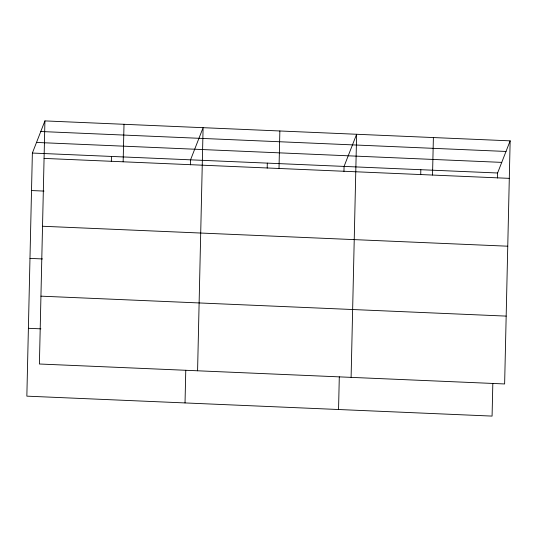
<?xml version="1.0" encoding="UTF-8"?>
<svg xmlns="http://www.w3.org/2000/svg" width="537" height="537" viewBox="0 0 537 537"><rect width="100%" height="100%" fill="white"/><g stroke="black" fill="none" stroke-linecap="round" stroke-linejoin="round"><path stroke-width="0.81" d="M44.92 120.906L39.402 364.005L504.632 383.955L510.15 140.848L44.92 120.906L32.368 153.045L26.85 396.152L492.08 416.094L492.825 383.431M111.34 161.436L111.454 156.435M123.154 161.798L124.007 124.295M185.03 402.931L185.768 370.268M190.434 164.832L190.548 159.831L203.1 127.685L197.582 370.792M267.198 168.121L267.305 163.12M279.012 168.484L279.858 130.974M338.552 409.516L339.297 376.846M343.955 171.41L344.069 166.41L356.622 134.27L351.104 377.37M420.719 174.7L420.833 169.699M432.533 175.062L433.386 137.559M497.484 177.995L497.598 172.995L510.15 140.848M40.778 131.511L506.008 151.454M36.509 142.439L501.739 162.382M32.368 153.045L497.598 172.995M44.068 158.408L509.298 178.351M31.515 190.554L44 191.085M42.53 226.258L507.76 246.201M29.978 258.398L42.463 258.935M40.94 296.162L506.176 316.105M28.387 328.302L40.879 328.839"/></g></svg>
